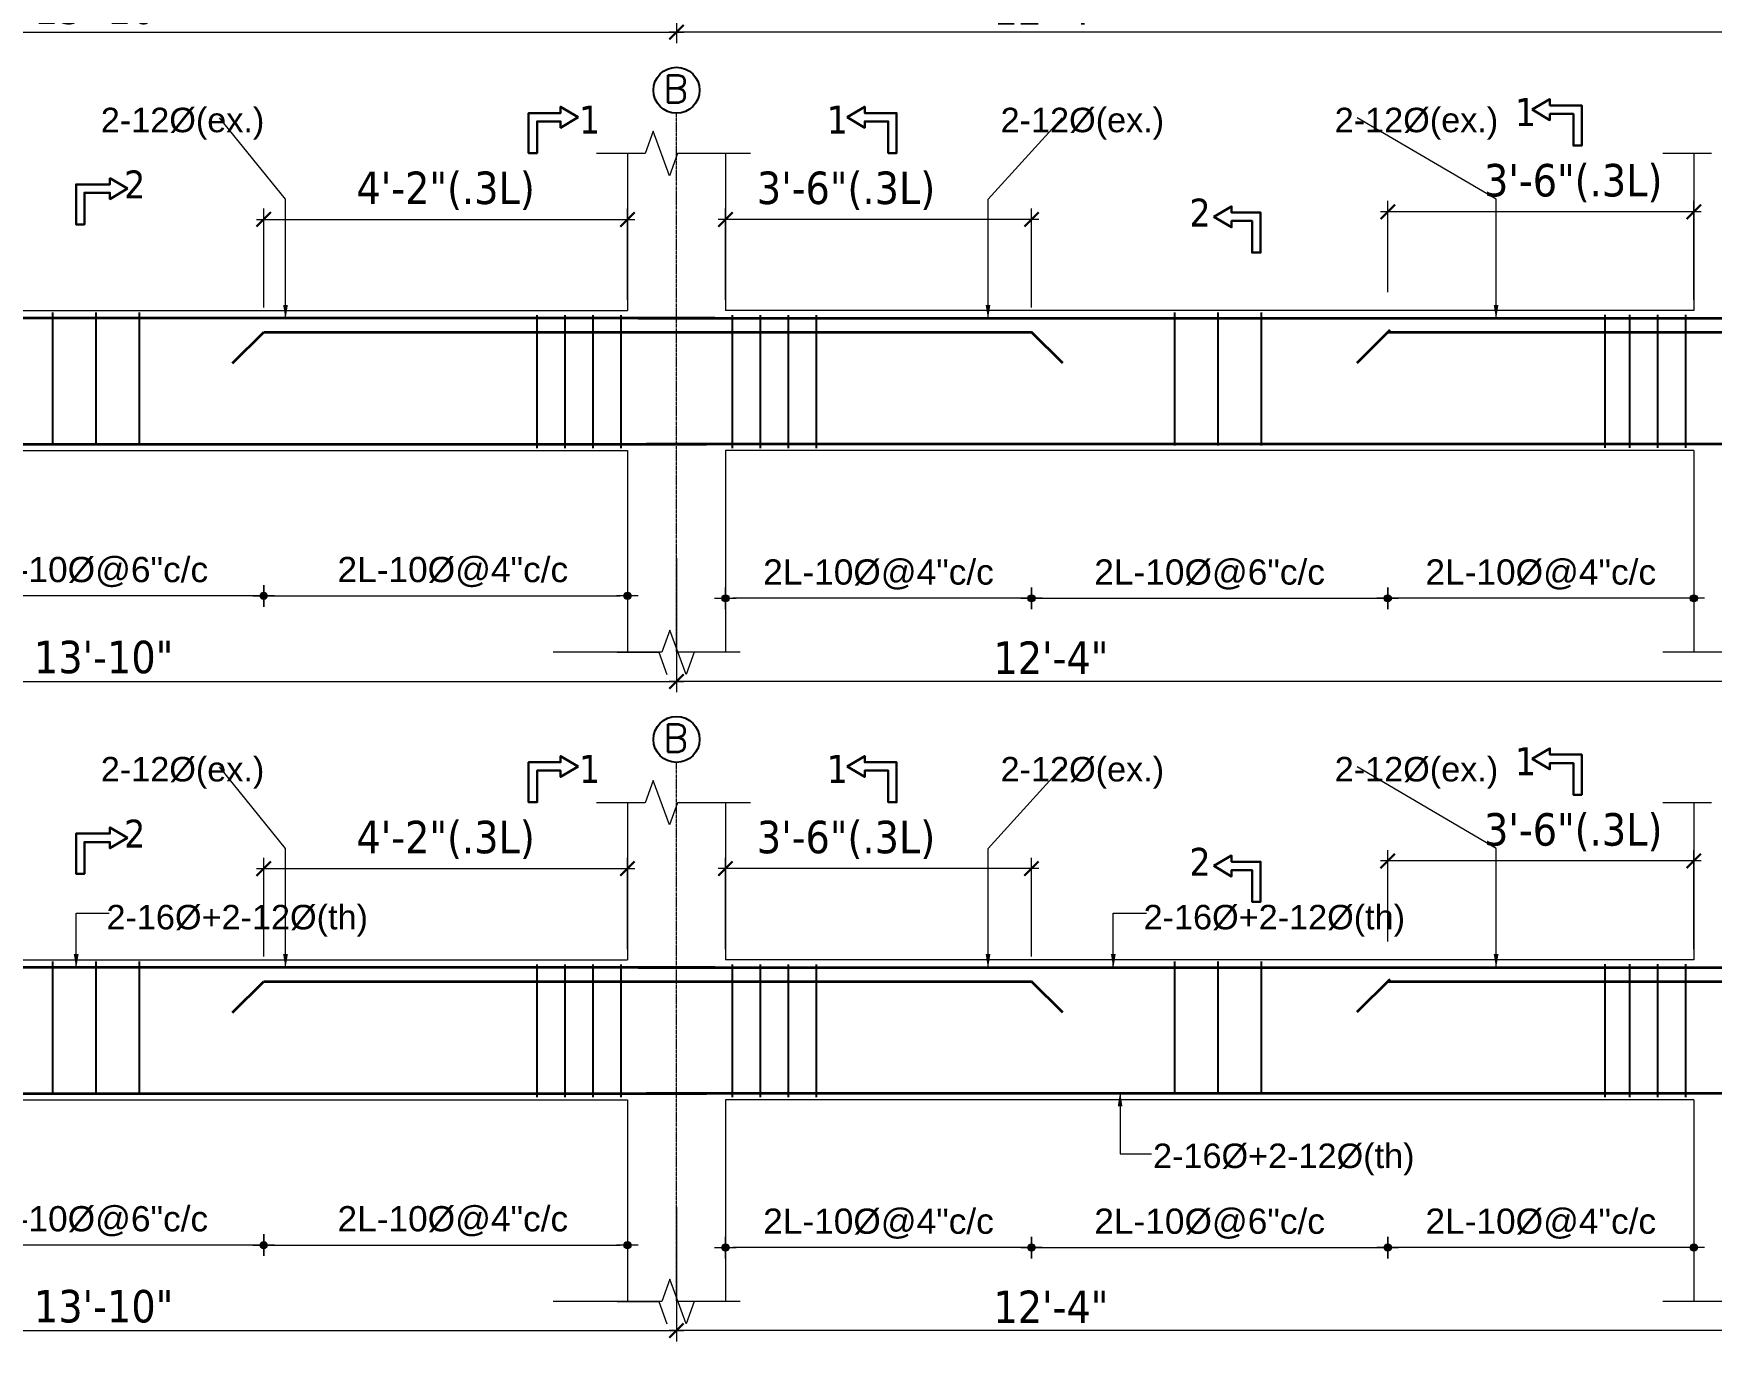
# Model space of a CAD drawing. Header units: inches. Extents: x 130993 to 274375, y -5108 to 103559.
# Drawn here: x 177440.9 to 177906, y 48222.4 to 48585.1 of the extents above; entities that cross this region are included whole.
import ezdxf

# ---------------------------------------------------------------- set-up
doc = ezdxf.new("R2010")
doc.units = ezdxf.units.IN
doc.header["$MEASUREMENT"] = 0
doc.header["$PDMODE"] = 2
doc.header["$PDSIZE"] = -3
doc.linetypes.add('CENTER2', pattern=[1.125, 0.75, -0.125, 0.125, -0.125])
for name, color, linetype, lineweight in [('Cen line', 5, 'CENTER2', 9), ('DIM', 5, 'Continuous', 9), ('DIMENSION', 142, 'Continuous', 20), ('HATCH', 9, 'Continuous', 9), ('LINE', 1, 'Continuous', 15), ('PLAN Stairs', 156, 'Continuous', 25), ('REN-1', 7, 'Continuous', 35), ('TEXT', 181, 'Continuous', 13), ('wall', 1, 'Continuous', 30)]:
    doc.layers.add(name, color=color, linetype=linetype, lineweight=lineweight)
doc.layers.add('STIRRUPS', color=7, linetype='Continuous')
doc.layers.add('T-TEXT', color=1, linetype='Continuous')
doc.styles.add('Arial', font='arial.ttf', dxfattribs={"width": 0.8, "height": 200})
doc.styles.add('ramon', font='arial.ttf', dxfattribs={"height": 7})
doc.styles.get("Standard").update_dxf_attribs({"font": 'txt.shx', "height": 6})
doc.styles.add('TAHOMA', font='tahoma.ttf', dxfattribs={"height": 9})
doc.dimstyles.new('1-4', dxfattribs={"dimscale": 0, "dimtxt": 8, "dimasz": 4, "dimexe": 3, "dimexo": 3, "dimgap": 2, "dimtad": 1, "dimdec": 0, "dimlfac": 0.5, "dimzin": 3, "dimdsep": 46, "dimlunit": 4, "dimtxsty": 'TAHOMA', "dimblk1": 'ARCHTICK', "dimblk2": 'ARCHTICK', "dimsah": 1, "dimcen": 0, "dimdle": 2, "dimclrd": 6, "dimclre": 6, "dimclrt": 7, "dimadec": 0, "dimazin": 0, "dimtfac": 0.333333, "dimtdec": 0, "dimtmove": 1, "dimatfit": 2, "dimfxl": 1, "dimtolj": 1, "dimtzin": 0, "dimlwd": -1, "dimlwe": -1, "dimarcsym": 0})
doc.dimstyles.new('s4', dxfattribs={"dimtxt": 6, "dimasz": 2, "dimexe": 6, "dimexo": 18, "dimgap": 1.9375, "dimtad": 1, "dimdec": 0, "dimlfac": 0.5, "dimzin": 3, "dimdsep": 46, "dimlunit": 4, "dimtxsty": 'ramon', "dimblk": 'dot 2', "dimcen": 0.09375, "dimse1": 1, "dimse2": 1, "dimclrd": 1, "dimclre": 1, "dimclrt": 256, "dimadec": 0, "dimazin": 0, "dimtfac": 0.75, "dimtdec": 0, "dimtix": 1, "dimtmove": 1, "dimatfit": 3, "dimldrblk": 'DOT', "dimfxl": 1, "dimtolj": 1, "dimtzin": 0, "dimlwd": 9, "dimlwe": 9, "dimarcsym": 0})

# ---------------------------------------------------------------- blocks, each defined once
blk = doc.blocks.new('_ArchTick')
at = {"color": 0, "linetype": 'ByBlock', "const_width": 0.15}
blk.add_lwpolyline([(-0.5, -0.5), (0.5, 0.5)], dxfattribs=at)
blk = doc.blocks.new('*D228')
at = {"layer": 'Defpoints', "color": 0}
for p in [(177619.09, 48262.61), (177914.68, 48262.61), (177619.09, 48225.42)]:
    blk.add_point(p, dxfattribs=at)
at = {"layer": 'DIMENSION', "color": 6}
for p, q in [((177619.09, 48259.61), (177619.09, 48222.42)), ((177914.68, 48259.61), (177914.68, 48222.42)), ((177916.68, 48225.42), (177617.09, 48225.42))]:
    blk.add_line(p, q, dxfattribs=at)
at = {"layer": 'DIMENSION', "color": 6, "xscale": 4, "yscale": 4, "zscale": 4, "rotation": 180}
blk.add_blockref('_ArchTick', (177619.09, 48225.42), dxfattribs=at)
at = {"layer": 'DIMENSION', "color": 6, "xscale": 4, "yscale": 4, "zscale": 4}
blk.add_blockref('_ArchTick', (177914.68, 48225.42), dxfattribs=at)
at = {"layer": 'DIMENSION', "color": 7, "insert": (177722.88, 48232.01), "char_height": 9, "attachment_point": 5, "style": 'TAHOMA'}
blk.add_mtext('\\A1;12\'-4"', dxfattribs=at)
blk = doc.blocks.new('*D230')
at = {"layer": 'Defpoints', "color": 0}
for p in [(177632.67, 48353.52), (177632.67, 48328.23), (177717.51, 48326.12)]:
    blk.add_point(p, dxfattribs=at)
at = {"layer": 'DIM', "color": 6}
for p, q in [((177632.67, 48331.23), (177632.67, 48356.52)), ((177717.51, 48329.12), (177717.51, 48356.52)), ((177719.51, 48353.52), (177630.67, 48353.52))]:
    blk.add_line(p, q, dxfattribs=at)
at = {"layer": 'DIM', "color": 6, "xscale": 4, "yscale": 4, "zscale": 4, "rotation": 180}
blk.add_blockref('_ArchTick', (177632.67, 48353.52), dxfattribs=at)
at = {"layer": 'DIM', "color": 6, "xscale": 4, "yscale": 4, "zscale": 4}
blk.add_blockref('_ArchTick', (177717.51, 48353.52), dxfattribs=at)
at = {"layer": 'DIM', "color": 7, "insert": (177666.09, 48361.47), "char_height": 9, "attachment_point": 5, "style": 'TAHOMA'}
blk.add_mtext('\\A1;3\'-6"(.3L)', dxfattribs=at)
blk = doc.blocks.new('*D231')
at = {"layer": 'Defpoints', "color": 0}
for p in [(177816.26, 48355.63), (177816.26, 48330.33), (177901.1, 48328.23)]:
    blk.add_point(p, dxfattribs=at)
at = {"layer": 'DIM', "color": 6}
for p, q in [((177903.1, 48355.63), (177814.26, 48355.63)), ((177816.26, 48333.33), (177816.26, 48358.63)), ((177901.1, 48331.23), (177901.1, 48358.63))]:
    blk.add_line(p, q, dxfattribs=at)
at = {"layer": 'DIM', "color": 6, "xscale": 4, "yscale": 4, "zscale": 4, "rotation": 180}
blk.add_blockref('_ArchTick', (177816.26, 48355.63), dxfattribs=at)
at = {"layer": 'DIM', "color": 6, "xscale": 4, "yscale": 4, "zscale": 4}
blk.add_blockref('_ArchTick', (177901.1, 48355.63), dxfattribs=at)
at = {"layer": 'DIM', "color": 7, "insert": (177867.68, 48363.58), "char_height": 9, "attachment_point": 5, "style": 'TAHOMA'}
blk.add_mtext('\\A1;3\'-6"(.3L)', dxfattribs=at)
blk = doc.blocks.new('*D232')
at = {"layer": 'Defpoints', "color": 0}
for p in [(177287.5, 48262.61), (177619.09, 48262.61), (177619.09, 48225.42)]:
    blk.add_point(p, dxfattribs=at)
at = {"layer": 'DIMENSION', "color": 6}
for p, q in [((177287.5, 48259.61), (177287.5, 48222.42)), ((177619.09, 48259.61), (177619.09, 48222.42)), ((177285.5, 48225.42), (177621.09, 48225.42))]:
    blk.add_line(p, q, dxfattribs=at)
at = {"layer": 'DIMENSION', "color": 6, "xscale": 4, "yscale": 4, "zscale": 4, "rotation": 180}
blk.add_blockref('_ArchTick', (177287.5, 48225.42), dxfattribs=at)
at = {"layer": 'DIMENSION', "color": 6, "xscale": 4, "yscale": 4, "zscale": 4}
blk.add_blockref('_ArchTick', (177619.09, 48225.42), dxfattribs=at)
at = {"layer": 'DIMENSION', "color": 7, "insert": (177460.29, 48232.11), "char_height": 9, "attachment_point": 5, "style": 'TAHOMA'}
blk.add_mtext('\\A1;13\'-10"', dxfattribs=at)
blk = doc.blocks.new('*D234')
at = {"layer": 'Defpoints', "color": 0}
for p in [(177605.51, 48353.52), (177605.51, 48328.23), (177504.66, 48326.12)]:
    blk.add_point(p, dxfattribs=at)
at = {"layer": 'DIM', "color": 6}
for p, q in [((177504.66, 48329.12), (177504.66, 48356.52)), ((177605.51, 48331.23), (177605.51, 48356.52)), ((177502.66, 48353.52), (177607.51, 48353.52))]:
    blk.add_line(p, q, dxfattribs=at)
at = {"layer": 'DIM', "color": 6, "xscale": 4, "yscale": 4, "zscale": 4, "rotation": 180}
blk.add_blockref('_ArchTick', (177504.66, 48353.52), dxfattribs=at)
at = {"layer": 'DIM', "color": 6, "xscale": 4, "yscale": 4, "zscale": 4}
blk.add_blockref('_ArchTick', (177605.51, 48353.52), dxfattribs=at)
at = {"layer": 'DIM', "color": 7, "insert": (177555.09, 48361.47), "char_height": 9, "attachment_point": 5, "style": 'TAHOMA'}
blk.add_mtext('\\A1;4\'-2"(.3L)', dxfattribs=at)
blk = doc.blocks.new('dot1')
at = {"layer": 'HATCH'}
h = blk.add_hatch(color=256, dxfattribs=at)
edge = h.paths.add_edge_path()
edge.add_arc((0, 0), 1, 0, 360)
for p, q in [((3, 0), (-3, 0)), ((0, 3), (0, -3))]:
    blk.add_line(p, q, dxfattribs=at)
blk.add_circle((0, 0), 1, dxfattribs=at)
blk = doc.blocks.new('dot 2')
at = {"layer": 'HATCH', "xscale": 0.5, "yscale": 0.5, "zscale": 0.5}
blk.add_blockref('dot1', (0, 0), dxfattribs=at)
blk = doc.blocks.new('*D242')
at = {"layer": 'Defpoints', "color": 0}
for p in [(177816.26, 48326.12), (177901.1, 48289.43), (177816.26, 48248.46)]:
    blk.add_point(p, dxfattribs=at)
at = {"layer": 'PLAN Stairs', "color": 1, "lineweight": 9}
blk.add_line((177899.1, 48248.46), (177818.26, 48248.46), dxfattribs=at)
at = {"layer": 'PLAN Stairs', "color": 1, "lineweight": 9, "xscale": 2, "yscale": 2, "zscale": 2, "rotation": 180}
blk.add_blockref('dot 2', (177816.26, 48248.46), dxfattribs=at)
at = {"layer": 'PLAN Stairs', "color": 1, "lineweight": 9, "xscale": 2, "yscale": 2, "zscale": 2}
blk.add_blockref('dot 2', (177901.1, 48248.46), dxfattribs=at)
at = {"layer": 'PLAN Stairs', "insert": (177858.68, 48255.06), "char_height": 7, "attachment_point": 5, "style": 'ramon'}
blk.add_mtext('\\A1;{\\fArial Baltic|b0|i0|c186|p34;2L-}10{\\fArial Baltic|b0|i0|c186|p34;%%C@4"c/c}', dxfattribs=at)
blk = doc.blocks.new('_Dot')
at = {"color": 0, "linetype": 'ByBlock', "lineweight": -2}
blk.add_line((-0.5, 0), (-1, 0), dxfattribs=at)
at = {"color": 0, "linetype": 'ByBlock', "const_width": 0.5}
blk.add_lwpolyline([(-0.25, 0, 1), (0.25, 0, 1)], format="xyb", close=True, dxfattribs=at)
blk = doc.blocks.new('*D243')
at = {"layer": 'Defpoints', "color": 0}
for p in [(177717.51, 48326.12), (177816.26, 48326.12), (177816.26, 48248.46)]:
    blk.add_point(p, dxfattribs=at)
at = {"layer": 'PLAN Stairs', "color": 1, "lineweight": 9}
blk.add_line((177719.51, 48248.46), (177814.26, 48248.46), dxfattribs=at)
at = {"layer": 'PLAN Stairs', "color": 1, "lineweight": 9, "xscale": 2, "yscale": 2, "zscale": 2, "rotation": 180}
blk.add_blockref('dot 2', (177717.51, 48248.46), dxfattribs=at)
at = {"layer": 'PLAN Stairs', "color": 1, "lineweight": 9, "xscale": 2, "yscale": 2, "zscale": 2}
blk.add_blockref('dot 2', (177816.26, 48248.46), dxfattribs=at)
at = {"layer": 'PLAN Stairs', "insert": (177766.88, 48255.06), "char_height": 7, "attachment_point": 5, "style": 'ramon'}
blk.add_mtext('\\A1;{\\fArial Baltic|b0|i0|c186|p34;2L-}10{\\fArial Baltic|b0|i0|c186|p34;%%C@6"c/c}', dxfattribs=at)
blk = doc.blocks.new('*D244')
at = {"layer": 'Defpoints', "color": 0}
for p in [(177632.67, 48328.23), (177717.51, 48326.12), (177632.67, 48248.46)]:
    blk.add_point(p, dxfattribs=at)
at = {"layer": 'PLAN Stairs', "color": 1, "lineweight": 9}
blk.add_line((177715.51, 48248.46), (177634.67, 48248.46), dxfattribs=at)
at = {"layer": 'PLAN Stairs', "color": 1, "lineweight": 9, "xscale": 2, "yscale": 2, "zscale": 2, "rotation": 180}
blk.add_blockref('dot 2', (177632.67, 48248.46), dxfattribs=at)
at = {"layer": 'PLAN Stairs', "color": 1, "lineweight": 9, "xscale": 2, "yscale": 2, "zscale": 2}
blk.add_blockref('dot 2', (177717.51, 48248.46), dxfattribs=at)
at = {"layer": 'PLAN Stairs', "insert": (177675.09, 48255.06), "char_height": 7, "attachment_point": 5, "style": 'ramon'}
blk.add_mtext('\\A1;{\\fArial Baltic|b0|i0|c186|p34;2L-}10{\\fArial Baltic|b0|i0|c186|p34;%%C@4"c/c}', dxfattribs=at)
blk = doc.blocks.new('*D246')
at = {"layer": 'Defpoints', "color": 0}
for p in [(177401.92, 48326.8), (177504.66, 48326.8), (177401.92, 48249.14)]:
    blk.add_point(p, dxfattribs=at)
at = {"layer": 'PLAN Stairs', "color": 1, "lineweight": 9}
blk.add_line((177502.66, 48249.14), (177403.92, 48249.14), dxfattribs=at)
at = {"layer": 'PLAN Stairs', "color": 1, "lineweight": 9, "xscale": 2, "yscale": 2, "zscale": 2, "rotation": 180}
blk.add_blockref('dot 2', (177401.92, 48249.14), dxfattribs=at)
at = {"layer": 'PLAN Stairs', "color": 1, "lineweight": 9, "xscale": 2, "yscale": 2, "zscale": 2}
blk.add_blockref('dot 2', (177504.66, 48249.14), dxfattribs=at)
at = {"layer": 'PLAN Stairs', "insert": (177457.29, 48255.74), "char_height": 7, "attachment_point": 5, "style": 'ramon'}
blk.add_mtext('\\A1;{\\fArial Baltic|b0|i0|c186|p34;2L-}10{\\fArial Baltic|b0|i0|c186|p34;%%C@6"c/c}', dxfattribs=at)
blk = doc.blocks.new('*D247')
at = {"layer": 'Defpoints', "color": 0}
for p in [(177504.66, 48326.8), (177605.51, 48328.91), (177605.51, 48249.14)]:
    blk.add_point(p, dxfattribs=at)
at = {"layer": 'PLAN Stairs', "color": 1, "lineweight": 9}
blk.add_line((177506.66, 48249.14), (177603.51, 48249.14), dxfattribs=at)
at = {"layer": 'PLAN Stairs', "color": 1, "lineweight": 9, "xscale": 2, "yscale": 2, "zscale": 2, "rotation": 180}
blk.add_blockref('dot 2', (177504.66, 48249.14), dxfattribs=at)
at = {"layer": 'PLAN Stairs', "color": 1, "lineweight": 9, "xscale": 2, "yscale": 2, "zscale": 2}
blk.add_blockref('dot 2', (177605.51, 48249.14), dxfattribs=at)
at = {"layer": 'PLAN Stairs', "insert": (177557.09, 48255.74), "char_height": 7, "attachment_point": 5, "style": 'ramon'}
blk.add_mtext('\\A1;{\\fArial Baltic|b0|i0|c186|p34;2L-}10{\\fArial Baltic|b0|i0|c186|p34;%%C@4"c/c}', dxfattribs=at)
blk = doc.blocks.new('*D930')
at = {"layer": 'Defpoints', "color": 0}
for p in [(177619.09, 48442.61), (177914.68, 48442.61), (177619.09, 48405.42)]:
    blk.add_point(p, dxfattribs=at)
at = {"layer": 'DIMENSION', "color": 6}
for p, q in [((177619.09, 48439.61), (177619.09, 48402.42)), ((177914.68, 48439.61), (177914.68, 48402.42)), ((177916.68, 48405.42), (177617.09, 48405.42))]:
    blk.add_line(p, q, dxfattribs=at)
at = {"layer": 'DIMENSION', "color": 6, "xscale": 4, "yscale": 4, "zscale": 4, "rotation": 180}
blk.add_blockref('_ArchTick', (177619.09, 48405.42), dxfattribs=at)
at = {"layer": 'DIMENSION', "color": 6, "xscale": 4, "yscale": 4, "zscale": 4}
blk.add_blockref('_ArchTick', (177914.68, 48405.42), dxfattribs=at)
at = {"layer": 'DIMENSION', "color": 7, "insert": (177722.88, 48412.01), "char_height": 9, "attachment_point": 5, "style": 'TAHOMA'}
blk.add_mtext('\\A1;12\'-4"', dxfattribs=at)
blk = doc.blocks.new('*D931')
at = {"layer": 'Defpoints', "color": 0}
for p in [(177632.67, 48533.52), (177632.67, 48508.23), (177717.51, 48506.12)]:
    blk.add_point(p, dxfattribs=at)
at = {"layer": 'DIM', "color": 6}
for p, q in [((177632.67, 48511.23), (177632.67, 48536.52)), ((177717.51, 48509.12), (177717.51, 48536.52)), ((177719.51, 48533.52), (177630.67, 48533.52))]:
    blk.add_line(p, q, dxfattribs=at)
at = {"layer": 'DIM', "color": 6, "xscale": 4, "yscale": 4, "zscale": 4, "rotation": 180}
blk.add_blockref('_ArchTick', (177632.67, 48533.52), dxfattribs=at)
at = {"layer": 'DIM', "color": 6, "xscale": 4, "yscale": 4, "zscale": 4}
blk.add_blockref('_ArchTick', (177717.51, 48533.52), dxfattribs=at)
at = {"layer": 'DIM', "color": 7, "insert": (177666.09, 48541.47), "char_height": 9, "attachment_point": 5, "style": 'TAHOMA'}
blk.add_mtext('\\A1;3\'-6"(.3L)', dxfattribs=at)
blk = doc.blocks.new('*D932')
at = {"layer": 'Defpoints', "color": 0}
for p in [(177816.26, 48535.63), (177816.26, 48510.33), (177901.1, 48508.23)]:
    blk.add_point(p, dxfattribs=at)
at = {"layer": 'DIM', "color": 6}
for p, q in [((177816.26, 48513.33), (177816.26, 48538.63)), ((177901.1, 48511.23), (177901.1, 48538.63)), ((177903.1, 48535.63), (177814.26, 48535.63))]:
    blk.add_line(p, q, dxfattribs=at)
at = {"layer": 'DIM', "color": 6, "xscale": 4, "yscale": 4, "zscale": 4, "rotation": 180}
blk.add_blockref('_ArchTick', (177816.26, 48535.63), dxfattribs=at)
at = {"layer": 'DIM', "color": 6, "xscale": 4, "yscale": 4, "zscale": 4}
blk.add_blockref('_ArchTick', (177901.1, 48535.63), dxfattribs=at)
at = {"layer": 'DIM', "color": 7, "insert": (177867.68, 48543.58), "char_height": 9, "attachment_point": 5, "style": 'TAHOMA'}
blk.add_mtext('\\A1;3\'-6"(.3L)', dxfattribs=at)
blk = doc.blocks.new('*D933')
at = {"layer": 'Defpoints', "color": 0}
for p in [(177287.5, 48442.61), (177619.09, 48442.61), (177619.09, 48405.42)]:
    blk.add_point(p, dxfattribs=at)
at = {"layer": 'DIMENSION', "color": 6}
for p, q in [((177287.5, 48439.61), (177287.5, 48402.42)), ((177619.09, 48439.61), (177619.09, 48402.42)), ((177285.5, 48405.42), (177621.09, 48405.42))]:
    blk.add_line(p, q, dxfattribs=at)
at = {"layer": 'DIMENSION', "color": 6, "xscale": 4, "yscale": 4, "zscale": 4, "rotation": 180}
blk.add_blockref('_ArchTick', (177287.5, 48405.42), dxfattribs=at)
at = {"layer": 'DIMENSION', "color": 6, "xscale": 4, "yscale": 4, "zscale": 4}
blk.add_blockref('_ArchTick', (177619.09, 48405.42), dxfattribs=at)
at = {"layer": 'DIMENSION', "color": 7, "insert": (177460.29, 48412.11), "char_height": 9, "attachment_point": 5, "style": 'TAHOMA'}
blk.add_mtext('\\A1;13\'-10"', dxfattribs=at)
blk = doc.blocks.new('*D934')
at = {"layer": 'Defpoints', "color": 0}
for p in [(177605.51, 48533.52), (177605.51, 48508.23), (177504.66, 48506.12)]:
    blk.add_point(p, dxfattribs=at)
at = {"layer": 'DIM', "color": 6}
for p, q in [((177504.66, 48509.12), (177504.66, 48536.52)), ((177605.51, 48511.23), (177605.51, 48536.52)), ((177502.66, 48533.52), (177607.51, 48533.52))]:
    blk.add_line(p, q, dxfattribs=at)
at = {"layer": 'DIM', "color": 6, "xscale": 4, "yscale": 4, "zscale": 4, "rotation": 180}
blk.add_blockref('_ArchTick', (177504.66, 48533.52), dxfattribs=at)
at = {"layer": 'DIM', "color": 6, "xscale": 4, "yscale": 4, "zscale": 4}
blk.add_blockref('_ArchTick', (177605.51, 48533.52), dxfattribs=at)
at = {"layer": 'DIM', "color": 7, "insert": (177555.09, 48541.47), "char_height": 9, "attachment_point": 5, "style": 'TAHOMA'}
blk.add_mtext('\\A1;4\'-2"(.3L)', dxfattribs=at)
blk = doc.blocks.new('*D941')
at = {"layer": 'Defpoints', "color": 0}
for p in [(177619.09, 48622.61), (177914.68, 48622.61), (177619.09, 48585.42)]:
    blk.add_point(p, dxfattribs=at)
at = {"layer": 'DIMENSION', "color": 6}
for p, q in [((177619.09, 48619.61), (177619.09, 48582.42)), ((177914.68, 48619.61), (177914.68, 48582.42)), ((177916.68, 48585.42), (177617.09, 48585.42))]:
    blk.add_line(p, q, dxfattribs=at)
at = {"layer": 'DIMENSION', "color": 6, "xscale": 4, "yscale": 4, "zscale": 4, "rotation": 180}
blk.add_blockref('_ArchTick', (177619.09, 48585.42), dxfattribs=at)
at = {"layer": 'DIMENSION', "color": 6, "xscale": 4, "yscale": 4, "zscale": 4}
blk.add_blockref('_ArchTick', (177914.68, 48585.42), dxfattribs=at)
at = {"layer": 'DIMENSION', "color": 7, "insert": (177722.88, 48592.01), "char_height": 9, "attachment_point": 5, "style": 'TAHOMA'}
blk.add_mtext('\\A1;12\'-4"', dxfattribs=at)
blk = doc.blocks.new('*D944')
at = {"layer": 'Defpoints', "color": 0}
for p in [(177287.5, 48622.61), (177619.09, 48622.61), (177619.09, 48585.42)]:
    blk.add_point(p, dxfattribs=at)
at = {"layer": 'DIMENSION', "color": 6}
for p, q in [((177287.5, 48619.61), (177287.5, 48582.42)), ((177619.09, 48619.61), (177619.09, 48582.42)), ((177285.5, 48585.42), (177621.09, 48585.42))]:
    blk.add_line(p, q, dxfattribs=at)
at = {"layer": 'DIMENSION', "color": 6, "xscale": 4, "yscale": 4, "zscale": 4, "rotation": 180}
blk.add_blockref('_ArchTick', (177287.5, 48585.42), dxfattribs=at)
at = {"layer": 'DIMENSION', "color": 6, "xscale": 4, "yscale": 4, "zscale": 4}
blk.add_blockref('_ArchTick', (177619.09, 48585.42), dxfattribs=at)
at = {"layer": 'DIMENSION', "color": 7, "insert": (177460.29, 48592.11), "char_height": 9, "attachment_point": 5, "style": 'TAHOMA'}
blk.add_mtext('\\A1;13\'-10"', dxfattribs=at)
blk = doc.blocks.new('*D1017')
at = {"layer": 'Defpoints', "color": 0}
for p in [(177816.26, 48506.12), (177901.1, 48469.43), (177816.26, 48428.46)]:
    blk.add_point(p, dxfattribs=at)
at = {"layer": 'PLAN Stairs', "color": 1, "lineweight": 9}
blk.add_line((177899.1, 48428.46), (177818.26, 48428.46), dxfattribs=at)
at = {"layer": 'PLAN Stairs', "color": 1, "lineweight": 9, "xscale": 2, "yscale": 2, "zscale": 2, "rotation": 180}
blk.add_blockref('dot 2', (177816.26, 48428.46), dxfattribs=at)
at = {"layer": 'PLAN Stairs', "color": 1, "lineweight": 9, "xscale": 2, "yscale": 2, "zscale": 2}
blk.add_blockref('dot 2', (177901.1, 48428.46), dxfattribs=at)
at = {"layer": 'PLAN Stairs', "insert": (177858.68, 48435.06), "char_height": 7, "attachment_point": 5, "style": 'ramon'}
blk.add_mtext('\\A1;{\\fArial Baltic|b0|i0|c186|p34;2L-}10{\\fArial Baltic|b0|i0|c186|p34;%%C@4"c/c}', dxfattribs=at)
blk = doc.blocks.new('*D1018')
at = {"layer": 'Defpoints', "color": 0}
for p in [(177717.51, 48506.12), (177816.26, 48506.12), (177816.26, 48428.46)]:
    blk.add_point(p, dxfattribs=at)
at = {"layer": 'PLAN Stairs', "color": 1, "lineweight": 9}
blk.add_line((177719.51, 48428.46), (177814.26, 48428.46), dxfattribs=at)
at = {"layer": 'PLAN Stairs', "color": 1, "lineweight": 9, "xscale": 2, "yscale": 2, "zscale": 2, "rotation": 180}
blk.add_blockref('dot 2', (177717.51, 48428.46), dxfattribs=at)
at = {"layer": 'PLAN Stairs', "color": 1, "lineweight": 9, "xscale": 2, "yscale": 2, "zscale": 2}
blk.add_blockref('dot 2', (177816.26, 48428.46), dxfattribs=at)
at = {"layer": 'PLAN Stairs', "insert": (177766.88, 48435.06), "char_height": 7, "attachment_point": 5, "style": 'ramon'}
blk.add_mtext('\\A1;{\\fArial Baltic|b0|i0|c186|p34;2L-}10{\\fArial Baltic|b0|i0|c186|p34;%%C@6"c/c}', dxfattribs=at)
blk = doc.blocks.new('*D1019')
at = {"layer": 'Defpoints', "color": 0}
for p in [(177632.67, 48508.23), (177717.51, 48506.12), (177632.67, 48428.46)]:
    blk.add_point(p, dxfattribs=at)
at = {"layer": 'PLAN Stairs', "color": 1, "lineweight": 9}
blk.add_line((177715.51, 48428.46), (177634.67, 48428.46), dxfattribs=at)
at = {"layer": 'PLAN Stairs', "color": 1, "lineweight": 9, "xscale": 2, "yscale": 2, "zscale": 2, "rotation": 180}
blk.add_blockref('dot 2', (177632.67, 48428.46), dxfattribs=at)
at = {"layer": 'PLAN Stairs', "color": 1, "lineweight": 9, "xscale": 2, "yscale": 2, "zscale": 2}
blk.add_blockref('dot 2', (177717.51, 48428.46), dxfattribs=at)
at = {"layer": 'PLAN Stairs', "insert": (177675.09, 48435.06), "char_height": 7, "attachment_point": 5, "style": 'ramon'}
blk.add_mtext('\\A1;{\\fArial Baltic|b0|i0|c186|p34;2L-}10{\\fArial Baltic|b0|i0|c186|p34;%%C@4"c/c}', dxfattribs=at)
blk = doc.blocks.new('*D1021')
at = {"layer": 'Defpoints', "color": 0}
for p in [(177401.92, 48506.8), (177504.66, 48506.8), (177401.92, 48429.14)]:
    blk.add_point(p, dxfattribs=at)
at = {"layer": 'PLAN Stairs', "color": 1, "lineweight": 9}
blk.add_line((177502.66, 48429.14), (177403.92, 48429.14), dxfattribs=at)
at = {"layer": 'PLAN Stairs', "color": 1, "lineweight": 9, "xscale": 2, "yscale": 2, "zscale": 2, "rotation": 180}
blk.add_blockref('dot 2', (177401.92, 48429.14), dxfattribs=at)
at = {"layer": 'PLAN Stairs', "color": 1, "lineweight": 9, "xscale": 2, "yscale": 2, "zscale": 2}
blk.add_blockref('dot 2', (177504.66, 48429.14), dxfattribs=at)
at = {"layer": 'PLAN Stairs', "insert": (177457.29, 48435.74), "char_height": 7, "attachment_point": 5, "style": 'ramon'}
blk.add_mtext('\\A1;{\\fArial Baltic|b0|i0|c186|p34;2L-}10{\\fArial Baltic|b0|i0|c186|p34;%%C@6"c/c}', dxfattribs=at)
blk = doc.blocks.new('*D1022')
at = {"layer": 'Defpoints', "color": 0}
for p in [(177605.51, 48508.91), (177504.66, 48506.8), (177605.51, 48429.14)]:
    blk.add_point(p, dxfattribs=at)
at = {"layer": 'PLAN Stairs', "color": 1, "lineweight": 9}
blk.add_line((177506.66, 48429.14), (177603.51, 48429.14), dxfattribs=at)
at = {"layer": 'PLAN Stairs', "color": 1, "lineweight": 9, "xscale": 2, "yscale": 2, "zscale": 2, "rotation": 180}
blk.add_blockref('dot 2', (177504.66, 48429.14), dxfattribs=at)
at = {"layer": 'PLAN Stairs', "color": 1, "lineweight": 9, "xscale": 2, "yscale": 2, "zscale": 2}
blk.add_blockref('dot 2', (177605.51, 48429.14), dxfattribs=at)
at = {"layer": 'PLAN Stairs', "insert": (177557.09, 48435.74), "char_height": 7, "attachment_point": 5, "style": 'ramon'}
blk.add_mtext('\\A1;{\\fArial Baltic|b0|i0|c186|p34;2L-}10{\\fArial Baltic|b0|i0|c186|p34;%%C@4"c/c}', dxfattribs=at)

msp = doc.modelspace()

# ---------------------------------------------------------------- linework, layer by layer
at = {"layer": 'Cen line'}
for p, q in [((177619.09, 48413.69), (177619.09, 48562.96)), ((177619.09, 48233.69), (177619.09, 48382.96))]:
    msp.add_line(p, q, dxfattribs=at)
at = {"layer": 'DIMENSION'}
for points in [[(177580.72, 48508.23), (177605.51, 48508.23)], [(177580.72, 48328.23), (177605.51, 48328.23)]]:
    msp.add_lwpolyline(points, dxfattribs=at)
at = {"layer": 'HATCH'}
for p, q in [((177612.65, 48557.97), (177610.4, 48551.8)), ((177612.65, 48557.97), (177610.4, 48551.8)), ((177612.65, 48557.97), (177610.4, 48551.8)), ((177617.14, 48545.63), (177612.65, 48557.97)), ((177619.39, 48551.8), (177617.14, 48545.63)), ((177617.28, 48419.66), (177615.03, 48413.49)), ((177621.77, 48407.32), (177617.28, 48419.66)), ((177621.77, 48407.32), (177617.28, 48419.66)), ((177614.16, 48413.49), (177616.4, 48407.32)), ((177624.02, 48413.49), (177621.77, 48407.32)), ((177624.02, 48413.49), (177621.77, 48407.32)), ((177612.65, 48377.97), (177610.4, 48371.8)), ((177612.65, 48377.97), (177610.4, 48371.8)), ((177612.65, 48377.97), (177610.4, 48371.8)), ((177617.14, 48365.63), (177612.65, 48377.97)), ((177619.39, 48371.8), (177617.14, 48365.63)), ((177617.28, 48239.66), (177615.03, 48233.49)), ((177621.77, 48227.32), (177617.28, 48239.66)), ((177621.77, 48227.32), (177617.28, 48239.66)), ((177614.16, 48233.49), (177616.4, 48227.32)), ((177624.02, 48233.49), (177621.77, 48227.32)), ((177624.02, 48233.49), (177621.77, 48227.32))]:
    msp.add_line(p, q, dxfattribs=at)
at = {"layer": 'HATCH', "linetype": 'Continuous'}
for points in [[(177610.4, 48551.8), (177596.91, 48551.8)], [(177610.4, 48551.8), (177596.91, 48551.8)], [(177610.4, 48551.8), (177596.91, 48551.8)], [(177636.74, 48551.8), (177619.39, 48551.8)], [(177639.57, 48551.8), (177619.39, 48551.8)], [(177639.57, 48551.8), (177619.39, 48551.8)], [(177905.99, 48551.8), (177892.5, 48551.8)], [(177905.99, 48551.8), (177892.5, 48551.8)], [(177610.4, 48413.49), (177584.91, 48413.49)], [(177615.03, 48413.49), (177601.54, 48413.49)], [(177615.03, 48413.49), (177601.54, 48413.49)], [(177602.62, 48413.49), (177614.16, 48413.49)], [(177636.74, 48413.49), (177619.39, 48413.49)], [(177635.55, 48413.49), (177624.02, 48413.49)], [(177635.55, 48413.49), (177624.02, 48413.49)], [(177905.99, 48413.49), (177892.5, 48413.49)], [(177910.62, 48413.49), (177897.13, 48413.49)], [(177610.4, 48371.8), (177596.91, 48371.8)], [(177610.4, 48371.8), (177596.91, 48371.8)], [(177610.4, 48371.8), (177596.91, 48371.8)], [(177636.74, 48371.8), (177619.39, 48371.8)], [(177639.57, 48371.8), (177619.39, 48371.8)], [(177639.57, 48371.8), (177619.39, 48371.8)], [(177905.99, 48371.8), (177892.5, 48371.8)], [(177905.99, 48371.8), (177892.5, 48371.8)], [(177610.4, 48233.49), (177584.91, 48233.49)], [(177615.03, 48233.49), (177601.54, 48233.49)], [(177615.03, 48233.49), (177601.54, 48233.49)], [(177602.62, 48233.49), (177614.16, 48233.49)], [(177636.74, 48233.49), (177619.39, 48233.49)], [(177635.55, 48233.49), (177624.02, 48233.49)], [(177635.55, 48233.49), (177624.02, 48233.49)], [(177905.99, 48233.49), (177892.5, 48233.49)], [(177910.62, 48233.49), (177897.13, 48233.49)]]:
    msp.add_lwpolyline(points, dxfattribs=at)
at = {"layer": 'LINE'}
for p, q in [((177605.51, 48551.8), (177605.51, 48508.23)), ((177605.51, 48551.8), (177605.51, 48508.23)), ((177605.51, 48551.8), (177605.51, 48508.23)), ((177605.51, 48551.8), (177605.51, 48508.23)), ((177605.51, 48551.8), (177605.51, 48508.23)), ((177632.67, 48551.8), (177632.67, 48508.23)), ((177632.67, 48551.8), (177632.67, 48508.23)), ((177901.1, 48551.8), (177901.1, 48508.23)), ((177901.1, 48551.8), (177901.1, 48508.23)), ((177301.08, 48508.23), (177605.51, 48508.23)), ((177901.1, 48508.23), (177632.67, 48508.23)), ((177301.08, 48469.43), (177605.51, 48469.43)), ((177605.51, 48469.43), (177605.51, 48413.49)), ((177605.51, 48469.43), (177605.51, 48413.49)), ((177605.51, 48469.43), (177605.51, 48413.49)), ((177605.51, 48469.43), (177605.51, 48413.49)), ((177605.51, 48469.43), (177605.51, 48413.49)), ((177632.67, 48469.43), (177632.67, 48413.49)), ((177901.1, 48469.43), (177632.67, 48469.43)), ((177632.67, 48469.43), (177632.67, 48413.49)), ((177901.1, 48469.43), (177901.1, 48413.49)), ((177901.1, 48469.43), (177901.1, 48413.49)), ((177605.51, 48371.8), (177605.51, 48328.23)), ((177605.51, 48371.8), (177605.51, 48328.23)), ((177605.51, 48371.8), (177605.51, 48328.23)), ((177605.51, 48371.8), (177605.51, 48328.23)), ((177605.51, 48371.8), (177605.51, 48328.23)), ((177632.67, 48371.8), (177632.67, 48328.23)), ((177632.67, 48371.8), (177632.67, 48328.23)), ((177901.1, 48371.8), (177901.1, 48328.23)), ((177901.1, 48371.8), (177901.1, 48328.23)), ((177301.08, 48328.23), (177605.51, 48328.23)), ((177901.1, 48328.23), (177632.67, 48328.23)), ((177301.08, 48289.43), (177605.51, 48289.43)), ((177605.51, 48289.43), (177605.51, 48233.49)), ((177605.51, 48289.43), (177605.51, 48233.49)), ((177605.51, 48289.43), (177605.51, 48233.49)), ((177605.51, 48289.43), (177605.51, 48233.49)), ((177605.51, 48289.43), (177605.51, 48233.49)), ((177632.67, 48289.43), (177632.67, 48233.49)), ((177901.1, 48289.43), (177632.67, 48289.43)), ((177632.67, 48289.43), (177632.67, 48233.49)), ((177901.1, 48289.43), (177901.1, 48233.49)), ((177901.1, 48289.43), (177901.1, 48233.49))]:
    msp.add_line(p, q, dxfattribs=at)
at = {"layer": 'REN-1'}
for p, q in [((177629.68, 48506.12), (177287.5, 48506.12)), ((177608.49, 48506.12), (178246.27, 48506.12)), ((177495.99, 48493.65), (177504.66, 48502.24)), ((177504.66, 48502.24), (177717.51, 48502.24)), ((177608.49, 48502.24), (177710.13, 48502.24)), ((177726.19, 48493.65), (177717.51, 48502.24)), ((177807.79, 48493.77), (177816.9, 48502.88)), ((177816.26, 48502.24), (178029.1, 48502.24)), ((177287.5, 48471.21), (177627.41, 48471.21)), ((178246.27, 48471.2), (177610.76, 48471.21)), ((177629.68, 48326.12), (177287.5, 48326.12)), ((177495.99, 48313.65), (177504.66, 48322.24)), ((177504.66, 48322.24), (177717.51, 48322.24)), ((177608.49, 48326.12), (178246.27, 48326.12)), ((177608.49, 48322.24), (177710.13, 48322.24)), ((177726.19, 48313.65), (177717.51, 48322.24)), ((177807.79, 48313.77), (177816.9, 48322.88)), ((177816.26, 48322.24), (178029.1, 48322.24)), ((177287.5, 48291.21), (177627.41, 48291.21)), ((178246.27, 48291.2), (177610.76, 48291.21))]:
    msp.add_line(p, q, dxfattribs=at)
at = {"layer": 'STIRRUPS'}
for p, q in [((177446.1, 48507.73), (177446.1, 48470.86)), ((177458.1, 48507.73), (177458.1, 48470.86)), ((177470.1, 48507.73), (177470.1, 48470.86)), ((177580.35, 48506.97), (177580.35, 48470.11)), ((177588.11, 48506.97), (177588.11, 48470.11)), ((177595.87, 48506.97), (177595.87, 48470.11)), ((177603.63, 48506.97), (177603.63, 48470.11)), ((177634.54, 48506.97), (177634.54, 48470.11)), ((177642.3, 48506.97), (177642.3, 48470.11)), ((177650.06, 48506.97), (177650.06, 48470.11)), ((177657.82, 48506.97), (177657.82, 48470.11)), ((177757.18, 48507.73), (177757.18, 48470.86)), ((177769.18, 48507.73), (177769.18, 48470.86)), ((177781.18, 48507.73), (177781.18, 48470.86)), ((177876.46, 48507.05), (177876.46, 48470.18)), ((177883.25, 48507.05), (177883.25, 48470.18)), ((177891.01, 48507.05), (177891.01, 48470.18)), ((177898.77, 48507.05), (177898.77, 48470.18)), ((177446.1, 48327.73), (177446.1, 48290.86)), ((177458.1, 48327.73), (177458.1, 48290.86)), ((177470.1, 48327.73), (177470.1, 48290.86)), ((177580.35, 48326.97), (177580.35, 48290.11)), ((177588.11, 48326.97), (177588.11, 48290.11)), ((177595.87, 48326.97), (177595.87, 48290.11)), ((177603.63, 48326.97), (177603.63, 48290.11)), ((177634.54, 48326.97), (177634.54, 48290.11)), ((177642.3, 48326.97), (177642.3, 48290.11)), ((177650.06, 48326.97), (177650.06, 48290.11)), ((177657.82, 48326.97), (177657.82, 48290.11)), ((177757.18, 48327.73), (177757.18, 48290.86)), ((177769.18, 48327.73), (177769.18, 48290.86)), ((177781.18, 48327.73), (177781.18, 48290.86)), ((177876.46, 48327.05), (177876.46, 48290.18)), ((177883.25, 48327.05), (177883.25, 48290.18)), ((177891.01, 48327.05), (177891.01, 48290.18)), ((177898.77, 48327.05), (177898.77, 48290.18))]:
    msp.add_line(p, q, dxfattribs=at)
at = {"layer": 'T-TEXT', "ltscale": 0.5}
for centre in [(177619.09, 48569.34), (177619.09, 48389.34)]:
    msp.add_circle(centre, 6.38, dxfattribs=at)
at = {"layer": 'wall'}
for points in [[(177591.82, 48561.85), (177586.95, 48564.74), (177586.95, 48563.01), (177578.11, 48563.01), (177578.11, 48551.9), (177580.44, 48551.9), (177580.44, 48560.68), (177586.95, 48560.68), (177586.95, 48558.95)], [(177666.41, 48561.85), (177671.27, 48564.74), (177671.27, 48563.01), (177680.11, 48563.01), (177680.11, 48551.9), (177677.78, 48551.9), (177677.78, 48560.68), (177671.27, 48560.68), (177671.27, 48558.95)], [(177856.34, 48563.95), (177861.2, 48566.84), (177861.2, 48565.12), (177870.05, 48565.12), (177870.05, 48554.01), (177867.72, 48554.01), (177867.72, 48562.79), (177861.2, 48562.79), (177861.2, 48561.06)], [(177466.91, 48542.06), (177462.04, 48544.95), (177462.04, 48543.22), (177452.64, 48543.22), (177452.64, 48532.11), (177454.97, 48532.11), (177454.97, 48540.89), (177462.04, 48540.89), (177462.04, 48539.17)], [(177768.08, 48534.25), (177772.95, 48537.14), (177772.95, 48535.41), (177781, 48535.41), (177781, 48524.31), (177778.67, 48524.31), (177778.67, 48533.09), (177772.95, 48533.09), (177772.95, 48531.36)], [(177591.82, 48381.85), (177586.95, 48384.74), (177586.95, 48383.01), (177578.11, 48383.01), (177578.11, 48371.9), (177580.44, 48371.9), (177580.44, 48380.68), (177586.95, 48380.68), (177586.95, 48378.95)], [(177666.41, 48381.85), (177671.27, 48384.74), (177671.27, 48383.01), (177680.11, 48383.01), (177680.11, 48371.9), (177677.78, 48371.9), (177677.78, 48380.68), (177671.27, 48380.68), (177671.27, 48378.95)], [(177856.34, 48383.95), (177861.2, 48386.84), (177861.2, 48385.12), (177870.05, 48385.12), (177870.05, 48374.01), (177867.72, 48374.01), (177867.72, 48382.79), (177861.2, 48382.79), (177861.2, 48381.06)], [(177466.91, 48362.06), (177462.04, 48364.95), (177462.04, 48363.22), (177452.64, 48363.22), (177452.64, 48352.11), (177454.97, 48352.11), (177454.97, 48360.89), (177462.04, 48360.89), (177462.04, 48359.17)], [(177768.08, 48354.25), (177772.95, 48357.14), (177772.95, 48355.41), (177781, 48355.41), (177781, 48344.31), (177778.67, 48344.31), (177778.67, 48353.09), (177772.95, 48353.09), (177772.95, 48351.36)]]:
    msp.add_lwpolyline(points, close=True, dxfattribs=at)

# ---------------------------------------------------------------- texts
at = {"layer": 'DIMENSION', "style": 'TAHOMA'}
for s, p in [('1', (177592.1, 48557.29)), ('1', (177660.78, 48557.29)), ('1', (177851.51, 48559.4)), ('2', (177466.01, 48539.33)), ('2', (177761.31, 48531.52)), ('1', (177851.51, 48379.4)), ('1', (177592.1, 48377.29)), ('1', (177660.78, 48377.29)), ('2', (177466.01, 48359.33)), ('2', (177761.31, 48351.52))]:
    msp.add_text(s, height=7.76, dxfattribs=at).set_placement(p)
at = {"layer": 'T-TEXT', "ltscale": 0.5, "char_height": 7.76, "width": 8.73, "attachment_point": 2}
for insert in [(177618.84, 48573.56), (177618.84, 48393.56)]:
    msp.add_mtext('{\\C1;B}', dxfattribs=dict(at, insert=insert))
at = {"layer": 'TEXT', "style": 'Arial'}
for s, p in [('2-12%%C(ex.)', (177459.51, 48557.69)), ('2-12%%C(ex.)', (177708.94, 48557.69)), ('2-12%%C(ex.)', (177801.56, 48557.69)), ('2-12%%C(ex.)', (177459.51, 48377.69)), ('2-12%%C(ex.)', (177708.94, 48377.69)), ('2-12%%C(ex.)', (177801.56, 48377.69)), ('2-16%%C+2-12%%C(th)', (177461.08, 48336.67)), ('2-16%%C+2-12%%C(th)', (177748.58, 48336.67)), ('2-16%%C+2-12%%C(th)', (177751.2, 48270.49))]:
    msp.add_text(s, height=6.79, dxfattribs=at).set_placement(p)

# ---------------------------------------------------------------- dimensions: what is measured, and where the dimension line sits
at = {"layer": 'DIM'}
for base, p1, p2, picture, middle in [((177605.51, 48533.52), (177504.66, 48506.12), (177605.51, 48508.23), '*D934', (177555.09, 48533.52)), ((177605.51, 48353.52), (177504.66, 48326.12), (177605.51, 48328.23), '*D234', (177555.09, 48353.52))]:
    dim = msp.add_linear_dim(base=base, p1=p1, p2=p2, text='<>(.3L)', dimstyle='1-4', override={"dimscale": 1}, dxfattribs=at)
    dim.commit()
    dim.dimension.update_dxf_attribs({"geometry": picture, "text_midpoint": middle, "dimtype": 160})
for base, p1, p2, picture, middle in [((177632.67, 48533.52), (177717.51, 48506.12), (177632.67, 48508.23), '*D931', (177666.09, 48533.52)), ((177816.26, 48535.63), (177901.1, 48508.23), (177816.26, 48510.33), '*D932', (177867.68, 48535.63)), ((177816.26, 48355.63), (177901.1, 48328.23), (177816.26, 48330.33), '*D231', (177867.68, 48355.63)), ((177632.67, 48353.52), (177717.51, 48326.12), (177632.67, 48328.23), '*D230', (177666.09, 48353.52))]:
    dim = msp.add_linear_dim(base=base, p1=p1, p2=p2, angle=180, text='<>(.3L)', dimstyle='1-4', override={"dimscale": 1}, dxfattribs=at)
    dim.commit()
    dim.dimension.update_dxf_attribs({"geometry": picture, "text_midpoint": middle, "dimtype": 160})
at = {"layer": 'DIMENSION'}
for base, p1, p2, picture, middle in [((177619.09, 48585.42), (177287.5, 48622.61), (177619.09, 48622.61), '*D944', (177460.29, 48585.42)), ((177619.09, 48405.42), (177287.5, 48442.61), (177619.09, 48442.61), '*D933', (177460.29, 48405.42)), ((177619.09, 48225.42), (177287.5, 48262.61), (177619.09, 48262.61), '*D232', (177460.29, 48225.42))]:
    dim = msp.add_linear_dim(base=base, p1=p1, p2=p2, dimstyle='1-4', override={"dimscale": 1}, dxfattribs=at)
    dim.commit()
    dim.dimension.update_dxf_attribs({"geometry": picture, "text_midpoint": middle, "dimtype": 160})
for base, p1, p2, picture, middle in [((177619.09, 48585.42), (177914.68, 48622.61), (177619.09, 48622.61), '*D941', (177722.88, 48585.42)), ((177619.09, 48405.42), (177914.68, 48442.61), (177619.09, 48442.61), '*D930', (177722.88, 48405.42)), ((177619.09, 48225.42), (177914.68, 48262.61), (177619.09, 48262.61), '*D228', (177722.88, 48225.42))]:
    dim = msp.add_linear_dim(base=base, p1=p1, p2=p2, angle=180, dimstyle='1-4', override={"dimscale": 1}, dxfattribs=at)
    dim.commit()
    dim.dimension.update_dxf_attribs({"geometry": picture, "text_midpoint": middle, "dimtype": 160})
at = {"layer": 'PLAN Stairs'}
for base, p1, p2, text, picture, middle in [((177605.51, 48429.14), (177504.66, 48506.8), (177605.51, 48508.91), '{\\fArial Baltic|b0|i0|c186|p34;2L-}10{\\fArial Baltic|b0|i0|c186|p34;%%C@4"c/c}', '*D1022', (177557.09, 48429.14)), ((177401.92, 48429.14), (177504.66, 48506.8), (177401.92, 48506.8), '{\\fArial Baltic|b0|i0|c186|p34;2L-}10{\\fArial Baltic|b0|i0|c186|p34;%%C@6"c/c}', '*D1021', (177457.29, 48429.14)), ((177401.92, 48249.14), (177504.66, 48326.8), (177401.92, 48326.8), '{\\fArial Baltic|b0|i0|c186|p34;2L-}10{\\fArial Baltic|b0|i0|c186|p34;%%C@6"c/c}', '*D246', (177457.29, 48249.14)), ((177605.51, 48249.14), (177504.66, 48326.8), (177605.51, 48328.91), '{\\fArial Baltic|b0|i0|c186|p34;2L-}10{\\fArial Baltic|b0|i0|c186|p34;%%C@4"c/c}', '*D247', (177557.09, 48249.14))]:
    dim = msp.add_linear_dim(base=base, p1=p1, p2=p2, text=text, dimstyle='s4', dxfattribs=at)
    dim.commit()
    dim.dimension.update_dxf_attribs({"geometry": picture, "text_midpoint": middle, "dimtype": 160})
for base, p1, p2, text, picture, middle in [((177632.67, 48428.46), (177717.51, 48506.12), (177632.67, 48508.23), '{\\fArial Baltic|b0|i0|c186|p34;2L-}10{\\fArial Baltic|b0|i0|c186|p34;%%C@4"c/c}', '*D1019', (177675.09, 48428.46)), ((177816.26, 48428.46), (177717.51, 48506.12), (177816.26, 48506.12), '{\\fArial Baltic|b0|i0|c186|p34;2L-}10{\\fArial Baltic|b0|i0|c186|p34;%%C@6"c/c}', '*D1018', (177766.88, 48428.46)), ((177816.26, 48428.46), (177901.1, 48469.43), (177816.26, 48506.12), '{\\fArial Baltic|b0|i0|c186|p34;2L-}10{\\fArial Baltic|b0|i0|c186|p34;%%C@4"c/c}', '*D1017', (177858.68, 48428.46)), ((177632.67, 48248.46), (177717.51, 48326.12), (177632.67, 48328.23), '{\\fArial Baltic|b0|i0|c186|p34;2L-}10{\\fArial Baltic|b0|i0|c186|p34;%%C@4"c/c}', '*D244', (177675.09, 48248.46)), ((177816.26, 48248.46), (177717.51, 48326.12), (177816.26, 48326.12), '{\\fArial Baltic|b0|i0|c186|p34;2L-}10{\\fArial Baltic|b0|i0|c186|p34;%%C@6"c/c}', '*D243', (177766.88, 48248.46)), ((177816.26, 48248.46), (177901.1, 48289.43), (177816.26, 48326.12), '{\\fArial Baltic|b0|i0|c186|p34;2L-}10{\\fArial Baltic|b0|i0|c186|p34;%%C@4"c/c}', '*D242', (177858.68, 48248.46))]:
    dim = msp.add_linear_dim(base=base, p1=p1, p2=p2, angle=180, text=text, dimstyle='s4', dxfattribs=at)
    dim.commit()
    dim.dimension.update_dxf_attribs({"geometry": picture, "text_midpoint": middle, "dimtype": 160})

# ---------------------------------------------------------------- leaders
at = {"layer": 'DIM'}
for points in [[(177510.71, 48505.83), (177510.71, 48539.14), (177492.39, 48561.71)], [(177705.46, 48505.83), (177705.46, 48539.14), (177725.97, 48561.71)], [(177846.3, 48505.83), (177846.3, 48539.14), (177807.79, 48561.71)], [(177510.71, 48325.83), (177510.71, 48359.14), (177492.39, 48381.71)], [(177705.46, 48325.83), (177705.46, 48359.14), (177725.97, 48381.71)], [(177846.3, 48325.83), (177846.3, 48359.14), (177807.79, 48381.71)], [(177452.69, 48325.8), (177452.69, 48341.16), (177461.87, 48341.16)], [(177740.19, 48325.8), (177740.19, 48341.16), (177749.37, 48341.16)], [(177742.07, 48291.57), (177742.07, 48274.4), (177750.77, 48274.4)]]:
    msp.add_leader(points, dimstyle='1-4', override={"dimscale": 1, "dimtad": 0, "dimfxl": 3}, dxfattribs=at)

doc.saveas('drawing.dxf')
